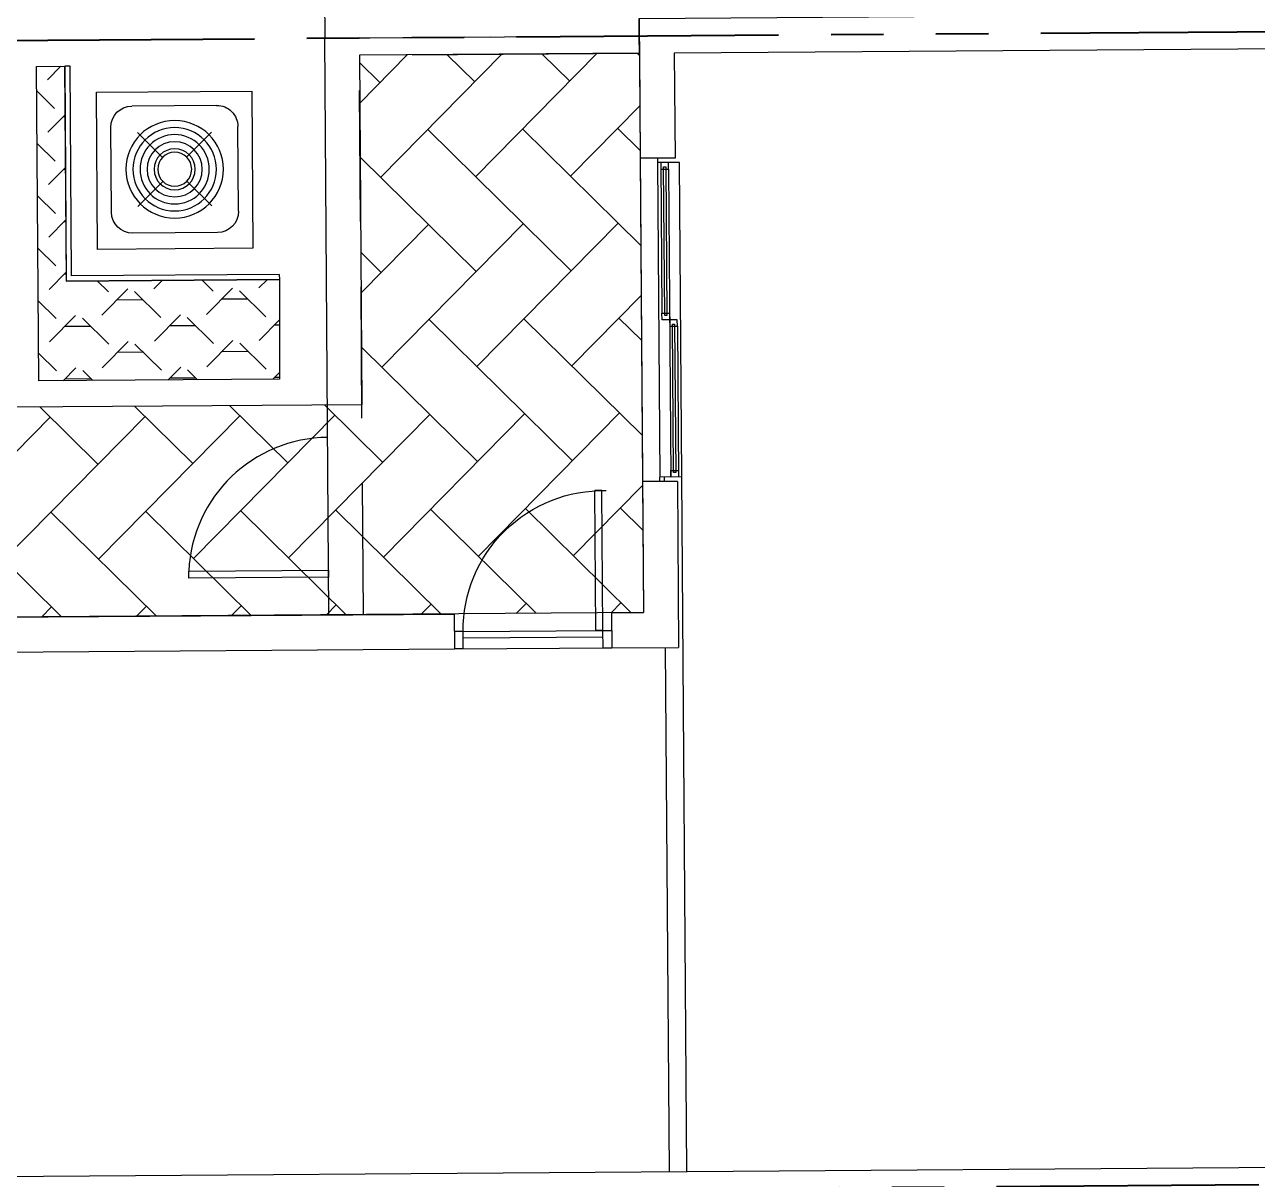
# Model space of a CAD drawing. Header units: feet. Extents: x 919634 to 928945, y 707022 to 708026.
# Drawn here: x 921009.84 to 921033.35, y 707382.21 to 707404.24 of the extents above; entities that cross this region are included whole.
import ezdxf

# ---------------------------------------------------------------- set-up
doc = ezdxf.new("R2010")
doc.units = ezdxf.units.FT
doc.header["$LTSCALE"] = 20
doc.header["$MEASUREMENT"] = 0
doc.linetypes.add('Site Plan$0$HIDDEN2', pattern=[0.1875, 0.125, -0.0625])
doc.linetypes.add('Site Plan$0$PHANTOM2', pattern=[1.25, 0.625, -0.125, 0.125, -0.125, 0.125, -0.125])
for name, color, linetype in [('-u-site-xref', 7, 'Continuous'), ('Site Plan$0$-u-site-bldg_interior', 252, 'Continuous'), ('Site Plan$0$-u-site-fence', 4, 'Site Plan$0$FENCELINE1'), ('Site Plan$0$A-DOOR-EXT_WINDOWS', 253, 'Continuous'), ('Site Plan$0$A-HVAC-EXT', 253, 'Continuous'), ('Site Plan$0$SP-BLDG-ROOF ABOVE', 4, 'Site Plan$0$HIDDEN2'), ('Site Plan$0$SP-LOT PAVERS', 254, 'Continuous'), ('x-RL TH8-LP Block$0$LP-PATT-SHAR', 253, 'Continuous'), ('x-RL TH8-LP Block$0$LP-SHAR-BRDR-CONT', 253, 'Continuous')]:
    doc.layers.add(name, color=color, linetype=linetype)
for name, color, linetype, lineweight in [('Site Plan$0$SP-LOT LINES', 252, 'Site Plan$0$PHANTOM2', 40), ('Site Plan$0$SP-SIDEWALK', 2, 'Continuous', 25), ('SP-BUILDING-FOOTPRINT', 1, 'Continuous', 25)]:
    doc.layers.add(name, color=color, linetype=linetype, lineweight=lineweight)
doc.layers.get('-u-site-xref').off()
doc.linetypes.add('Site Plan$0$FENCELINE1', pattern='A,0.25,-0.1,[133,ltypeshp.shx,S=0.1,R=0,X=-0.1,Y=0],-0.1,1', length=1.45)

# ---------------------------------------------------------------- blocks, each defined once
blk = doc.blocks.new('Site Plan$0$DR1H902')
for p, q in [((-0.5, 0), (-0.5, 1)), ((-0.5, 1.000000000000057), (-0.4500000000000455, 1.000000000000057)), ((-0.4500000000000455, 0), (-0.4500000000000455, 1)), ((-0.5, -5.684341886080801e-14), (-0.4500000000000455, -5.684341886080801e-14))]:
    blk.add_line(p, q)
blk.add_arc((-0.5, 0), 1, 0, 91.70698490235472)
blk = doc.blocks.new('Site Plan$0$A$C05C92244')
at = {"layer": 'Site Plan$0$A-DOOR-EXT_WINDOWS'}
blk.add_lwpolyline([(32.00389335552609, 32.04769828175449), (32.00389335552609, 0.04381521808500111), (30.40369920234298, 0.04381521808500111), (30.40369920234298, 32.04769828175449)], close=True, dxfattribs=at)
blk.add_arc((32.07979910527501, 32.07980389018303), 32.07980487913881, 180.0573418751565, 267.0050566959838, dxfattribs=at)
blk = doc.blocks.new('Site Plan$0$A$C11AE1C12')
at = {"layer": 'Site Plan$0$A-HVAC-EXT'}
for p, q in [((44.00000011394877, 44.54105635897122), (1.139487721957266e-07, 44.54105635897122)), ((1.139487721957266e-07, 44.54105635897122), (1.139487721957266e-07, 2.501133167243097e-06)), ((44.00000011394877, 2.501133167243097e-06), (44.00000011394877, 44.54105635897122)), ((34.00000011394877, 40.00000250113317), (10.00000011394877, 40.00000250113317)), ((4.000000113948772, 34.00000250113317), (4.000000113948772, 10.00000250113317)), ((18.5977306969362, 25.40227191814392), (11.52666288505861, 32.47333973002787)), ((25.40226953096135, 25.40227191814392), (32.47333734284621, 32.47333973002787)), ((40.00000011394877, 34.00000250113317), (40.00000011394877, 10.00000250113317)), ((11.52666288505861, 11.52666527223846), (18.5977306969362, 18.59773308412241)), ((32.47333734284621, 11.52666527223846), (25.40226953096135, 18.59773308412241)), ((34.00000011394877, 4.000002501133167), (10.00000011394877, 4.000002501133167)), ((1.139487721957266e-07, 2.501133167243097e-06), (44.00000011394877, 2.501133167243097e-06))]:
    blk.add_line(p, q, dxfattribs=at)
for radius in [13.81153555240985, 11.81153555240985, 9.81153555240985, 7.81153555240985, 5.81153555240985, 4.81153555240985]:
    blk.add_circle((22.00000011394877, 22.00000250113317), radius, dxfattribs=at)
for centre, start, end in [((10.00000011394877, 34.00000250113317), 90, 180), ((34.00000011394877, 34.00000250113317), 0, 90), ((10.00000011394877, 10.00000250113317), 180, 270), ((34.00000011394877, 10.00000250113317), 270, 0)]:
    blk.add_arc(centre, 6, start, end, dxfattribs=at)
blk = doc.blocks.new('Site Plan')
at = {"layer": 'Site Plan$0$SP-LOT PAVERS'}
h = blk.add_hatch(dxfattribs=at)
h.set_pattern_fill('AR-HBONE', color=256, scale=0.32, angle=-89.58178215075662)
h.set_pattern_definition([(315.4182178492434, (0, 0), (1.810145136983853, 0.01321298806884015), [3.84, -1.28]), (45.41821784924338, (0.9116790626081567, -0.8984660745381309), (1.810145136983853, 0.01321298806884), [3.84, -1.28])])
h.paths.add_polyline_path([(921021.6402560421, 707393.0221635549), (921001.3832197532, 707392.8751432579), (921001.4546806831, 707382.8753984284), (920989.3716093204, 707382.7890493724), (920989.2357229451, 707401.7909488077), (921009.5762010488, 707401.9361803056), (921009.611931517, 707396.9363074143), (921016.2709050366, 707396.9838948316), (921016.2232644178, 707403.650391274), (921021.5640310518, 707403.6885578628)])
at = {"layer": 'Site Plan$0$-u-site-bldg_interior'}
for p, q in [((921065.8886790483, 707404.0030560617, -4.494719122179157e-06), (921022.2306033145, 707403.691063433, -4.494931008428988e-06)), ((921021.5639536703, 707403.686299371, -4.494934243950176e-06), (921021.578245856, 707401.6863504382, -4.494934243950182e-06)), ((921022.2306033145, 707403.691063433, -4.494931008428988e-06), (921022.2448955001, 707401.6911145002, -4.494931008428995e-06)), ((921022.2448954729, 707401.6911145, -4.494931008429127e-06), (921021.5782458287, 707401.686350438, -4.494934243950314e-06)), ((921021.5782458287, 707401.686350438, -4.494934243950314e-06), (921021.6223134557, 707395.5198412293, -4.494934243950069e-06)), ((921021.9115707054, 707401.6887324695, -4.494932626189455e-06), (921021.9121662132, 707401.6054012638, -4.494932626189456e-06)), ((921022.3288221861, 707401.6083788021, -4.494930603988979e-06), (921021.9121662132, 707401.6054012638, -4.494932626189456e-06)), ((921021.9121662132, 707401.6054012638, -4.494932626189456e-06), (921021.9550427701, 707395.6055544657, -4.494932626189475e-06)), ((921021.9746470801, 707401.6082981128, -4.494932322859477e-06), (921021.9952096071, 707398.7309213036, -4.494932322859485e-06)), ((921022.3716987434, 707395.608532004, -4.494930603988996e-06), (921022.3288221863, 707401.6083788021, -4.494930603988978e-06)), ((921022.1213874613, 707401.4818932246, -4.494931615089217e-06), (921022.1633707568, 707395.607043235, -4.494931615089235e-06)), ((921022.2886553496, 707398.4830119641, -4.494930907318967e-06), (921022.3092003664, 707395.6080853733, -4.494930907318976e-06)), ((921021.6223134284, 707395.5198412291, -4.494934243950201e-06), (921021.6401786606, 707393.0199050632, -4.494934243950209e-06)), ((921022.2889630456, 707395.5246052907, -4.494931008429145e-06), (921021.6223134557, 707395.5198412293, -4.494934243950069e-06)), ((921022.3716987432, 707395.608532004, -4.494930603988997e-06), (921021.9550427701, 707395.6055544657, -4.494932626189475e-06)), ((921021.9556382778, 707395.5222232603, -4.494932626189476e-06), (921021.9550427701, 707395.6055544657, -4.494932626189475e-06)), ((921022.0423026773, 707395.5228425879, -4.494932205571984e-06), (921022.0417071697, 707395.6061737932, -4.494932205571983e-06)), ((921022.2889630727, 707395.524605291, -4.494931008429013e-06), (921022.3115923668, 707392.3580194808, -4.494931008429023e-06)), ((921022.4663844735, 707382.3588703247, -4.494930603989037e-06), (921022.3716987434, 707395.608532004, -4.494930603988996e-06)), ((921001.3832197533, 707392.8751432579, -4.49503256329426e-06), (921018.03351378, 707392.994130843, -4.494951748558123e-06)), ((921018.0335126265, 707392.9942922611, -4.494951748558123e-06), (921018.0382778418, 707392.3274811988, -4.494951748558125e-06)), ((921021.0337607594, 707393.0155714339, -4.494937187142311e-06), (921021.6401786606, 707393.0199050632, -4.494934243950209e-06)), ((921021.0337607594, 707393.0155714339, -4.494937187142311e-06), (921021.0385248213, 707392.3489217896, -4.494937187142313e-06)), ((921018.2025570686, 707392.6621584544, -4.494950939677826e-06), (921018.0358946575, 707392.660967439, -4.494951748558124e-06)), ((921018.2025570686, 707392.6621584544, -4.494950939677826e-06), (921020.8694803794, 707392.6810555963, -4.494937996022609e-06)), ((921018.2049402529, 707392.3286722143, -4.494950939677828e-06), (921018.2025570686, 707392.6621584544, -4.494950939677826e-06)), ((921020.8694803794, 707392.6810555963, -4.494937996022609e-06), (921021.0361427903, 707392.6822466118, -4.494937187142312e-06)), ((921020.8718624103, 707392.3477307741, -4.49493799602261e-06), (921020.8694803794, 707392.6810555963, -4.494937996022609e-06)), ((921018.2034503302, 707392.537161646, -4.494950939677827e-06), (921020.870373641, 707392.5560587881, -4.494937996022609e-06)), ((921002.0546334595, 707392.2132576755, -4.495029327773074e-06), (921018.0382778418, 707392.3274811988, -4.494951748558125e-06)), ((921018.0382766996, 707392.3276426168, -4.494951748558071e-06), (921021.0385248326, 707392.3489217897, -4.494937187142259e-06)), ((921018.2049414065, 707392.3285107962, -4.494950939677828e-06), (921018.0382789953, 707392.3273197807, -4.494951748558125e-06)), ((921020.8718624103, 707392.3477307741, -4.49493799602261e-06), (921021.0385248214, 707392.3489217896, -4.494937187142313e-06)), ((921021.0385248213, 707392.3489217896, -4.494937187142313e-06), (921022.3115923667, 707392.3580194808, -4.494931008429023e-06)), ((921022.1363928993, 707382.3565121142, -4.494932205572027e-06), (921022.0649319713, 707392.3562567778, -4.494932205571993e-06)), ((921002.1260943878, 707382.2135130119, -4.495029327773105e-06), (921061.0487326607, 707382.634590407, -4.49474334820016e-06))]:
    blk.add_line(p, q, dxfattribs=at)
at = {"layer": 'Site Plan$0$-u-site-bldg_interior', "elevation": -4.494896049000461e-06}
blk.add_lwpolyline([(921021.5640471883, 707403.6862998354), (921021.5616651573, 707404.0196246576), (921021.5592831264, 707404.3529494797), (921029.4289117325, 707404.4090568572)], dxfattribs=at)
at = {"layer": 'Site Plan$0$-u-site-bldg_interior'}
for points, elevation in [([(921022.1213874613, 707401.4818932246), (921022.1204941997, 707401.6068900329), (921021.9746645902, 707401.6058478944), (921021.9755578517, 707401.4808510862)], -4.494932322859477e-06), ([(921022.0475893643, 707398.6896278933), (921022.0273421013, 707401.5228888813), (921022.0690077042, 707401.5231866351), (921022.0892549672, 707398.6899256471)], -4.494931867864318e-06), ([(921022.1410392165, 707398.7319634422), (921022.1419324782, 707398.6069666339), (921021.9961028686, 707398.6059244954), (921021.9952096071, 707398.7309213036)], -4.494932322859485e-06), ([(921022.2886553496, 707398.4830119641), (921022.287762088, 707398.6080087724), (921022.1419324782, 707398.6069666339), (921022.1428257399, 707398.4819698257)], -4.494931615089226e-06), ([(921022.2148572525, 707395.6907466328), (921022.1946099894, 707398.5240076208), (921022.2362755921, 707398.5243053746), (921022.2565228551, 707395.6910443867)], -4.494931160094068e-06), ([(921022.3083071049, 707395.7330821817), (921022.3092003664, 707395.6080853733), (921022.1633707568, 707395.607043235), (921022.1624774951, 707395.7320400431)], -4.494931615089235e-06)]:
    blk.add_lwpolyline(points, close=True, dxfattribs=dict(at, elevation=elevation))
at = {"layer": 'Site Plan$0$-u-site-fence', "ltscale": 0.15}
blk.add_line((921015.4877585814, 707414.9788555509, -4.494963341035636e-06), (921015.5663650391, 707403.9792152824, -4.49496334103567e-06), dxfattribs=at)
at = {"layer": 'Site Plan$0$-u-site-fence', "ltscale": 0.15, "elevation": -4.494934243950175e-06}
blk.add_lwpolyline([(921015.6405104564, 707392.9792877214), (921015.5663663021, 707403.9790385403), (921021.5615555058, 707404.0218818128)], dxfattribs=at)
at = {"layer": 'Site Plan$0$SP-BLDG-ROOF ABOVE', "elevation": -4.494934243496302e-06}
blk.add_lwpolyline([(921016.2995055431, 707392.9817391428), (921016.2208823883, 707403.9837158924), (921021.5616490223, 707404.021882481)], dxfattribs=at)
at = {"layer": 'Site Plan$0$SP-LOT LINES', "ltscale": 0.4, "elevation": -4.495091203237649e-06}
blk.add_lwpolyline([(921083.2191412076, 707404.4602459562), (921083.3763552501, 707382.4608076965), (920989.378755413, 707381.7890749695), (920989.2215413705, 707403.7885132292)], close=True, dxfattribs=at)
at = {"layer": 'Site Plan$0$SP-SIDEWALK'}
for p, q in [((921021.5639375353, 707403.6885571945, -4.494934243950176e-06), (921016.2232644178, 707403.650391274, -4.494960166738435e-06)), ((921021.5639375353, 707403.6885571945, -4.494934248054262e-06), (921017.2307148477, 707403.6575907922, -4.494955278941984e-06)), ((921021.5639536703, 707403.686299371, -4.494934243950176e-06), (921017.2307309826, 707403.6553329687, -4.494955274837897e-06)), ((921010.7044912329, 707403.4444020643, -4.49498695502514e-06), (921010.6044937863, 707403.443687455, -4.494987440353318e-06)), ((921010.6337931742, 707399.3437351518, -4.494987440353331e-06), (921010.6044937863, 707403.443687455, -4.494987440353318e-06)), ((921010.7330760115, 707399.4444472077, -4.494986955025152e-06), (921010.7044912329, 707403.4444020643, -4.49498695502514e-06)), ((921016.2232644178, 707403.650391274, -4.494960166738435e-06), (921016.2709050407, 707396.9838942726, -4.494960166738456e-06)), ((921014.6963274073, 707399.4727696932, -4.494967719758211e-06), (921010.7330760115, 707399.4444472077, -4.494986955025152e-06)), ((921014.6963274073, 707399.4727696932, -4.494967719758211e-06), (921014.6970420165, 707399.3727722467, -4.494967719758211e-06)), ((921014.6970420165, 707399.3727722467, -4.494967719758211e-06), (921010.6337931742, 707399.3437351518, -4.494987440353331e-06)), ((921016.2709050407, 707396.9838942726, -4.494960166738456e-06), (921009.6119315171, 707396.9363074146, -4.494992483103685e-06)), ((921011.6479622647, 707392.9484979339, -4.494982740230289e-06), (921001.3832197533, 707392.8751432579, -4.49503256329426e-06))]:
    blk.add_line(p, q, dxfattribs=at)
at = {"layer": 'Site Plan$0$-u-site-bldg_interior', "extrusion": (4.853157859725802e-12, 3.468200526524245e-14, -1), "xscale": 2.666990255305794, "yscale": 2.666990255305794, "zscale": -7.111974014148773, "rotation": 359.5905555553778}
blk.add_blockref('Site Plan$0$DR1H902', (-921019.5360193007, 707392.6715263163, 8.989331464401768e-06), dxfattribs=at)
at = {"layer": 'Site Plan$0$-u-site-fence', "xscale": 0.08333333333333334, "yscale": 0.08333333333333334, "zscale": 0.08333333333333334, "rotation": 270.4094444446222}
blk.add_blockref('Site Plan$0$A$C05C92244', (921012.9471275466, 707396.3441470664, -4.494976317408168e-06), dxfattribs=at)
at = {"layer": 'Site Plan$0$A-HVAC-EXT', "extrusion": (4.8531578597258e-12, 3.468200526524245e-14, -1), "xscale": 0.06735359270068557, "yscale": 0.06735359270068557, "zscale": -0.06735359270068556, "rotation": 179.5905555553778}
blk.add_blockref('Site Plan$0$A$C11AE1C12', (-921011.2080519109, 707402.9479310547, 8.989331464401768e-06), dxfattribs=at)
blk = doc.blocks.new('x-RL TH8-LP Block', base_point=(1241.699483058532, 358.1706843557306))
at = {"layer": 'x-RL TH8-LP Block$0$LP-PATT-SHAR'}
h = blk.add_hatch(dxfattribs=at)
h.set_pattern_fill('LAFX-A435-CHAINLINK', color=256, scale=10, pattern_type=2)
h.set_pattern_definition([(45, (1288.278980900849, 430.7886097432519), (0, 10.0000000000064), [0.7071099999999999, -13.4350288425]), (45, (1286.278980900849, 430.7886097432519), (0, 10.0000000000064), [0.7071099999999999, -13.4350288425]), (45, (1288.278980900849, 432.7886097432519), (0, 10.0000000000064), [0.7071099999999999, -13.4350288425]), (45, (1287.778980900849, 433.7886097432519), (0, 10.0000000000064), [0.7071099999999999, -13.4350288425]), (45, (1284.278980900849, 430.7886097432519), (0, 10.0000000000064), [0.7071099999999999, -13.4350288425]), (45, (1286.278980900849, 432.7886097432519), (0, 10.0000000000064), [0.7071099999999999, -13.4350288425]), (45, (1288.278980900849, 434.7886097432519), (0, 10.0000000000064), [0.7071099999999999, -13.4350288425]), (45, (1286.778980900849, 433.7886097432519), (0, 10.0000000000064), [0.7071099999999999, -13.4350288425]), (45, (1287.778980900849, 435.7886097432519), (0, 10.0000000000064), [0.7071099999999999, -13.4350288425]), (45, (1285.778980900849, 433.7886097432519), (0, 10.0000000000064), [0.7071099999999999, -13.4350288425]), (45, (1284.278980900849, 432.7886097432519), (0, 10.0000000000064), [0.7071099999999999, -13.4350288425]), (45, (1286.278980900849, 434.7886097432519), (0, 10.0000000000064), [0.7071099999999999, -13.4350288425]), (45, (1288.278980900849, 436.7886097432519), (0, 10.0000000000064), [0.7071099999999999, -13.4350288425]), (45, (1284.778980900849, 433.7886097432519), (0, 10.0000000000064), [0.7071099999999999, -13.4350288425]), (45, (1286.778980900849, 435.7886097432519), (0, 10.0000000000064), [0.7071099999999999, -13.4350288425]), (45, (1285.778980900849, 435.7886097432519), (0, 10.0000000000064), [0.7071099999999999, -13.4350288425]), (45, (1287.778980900849, 437.7886097432519), (0, 10.0000000000064), [0.7071099999999999, -13.4350288425]), (45, (1284.278980900849, 434.7886097432519), (0, 10.0000000000064), [0.7071099999999999, -13.4350288425]), (45, (1286.278980900849, 436.7886097432519), (0, 10.0000000000064), [0.7071099999999999, -13.4350288425]), (45, (1284.778980900849, 435.7886097432519), (0, 10.0000000000064), [0.7071099999999999, -13.4350288425]), (45, (1286.778980900849, 437.7886097432519), (0, 10.0000000000064), [0.7071099999999999, -13.4350288425]), (45, (1287.778980900849, 439.7886097432519), (0, 10.0000000000064), [0.7071099999999999, -13.4350288425]), (45, (1285.778980900849, 437.7886097432519), (0, 10.0000000000064), [0.7071099999999999, -13.4350288425]), (45, (1284.278980900849, 436.7886097432519), (0, 10.0000000000064), [0.7071099999999999, -13.4350288425]), (45, (1284.778980900849, 437.7886097432519), (0, 10.0000000000064), [0.7071099999999999, -13.4350288425]), (45, (1286.778980900849, 439.7886097432519), (0, 10.0000000000064), [0.7071099999999999, -13.4350288425]), (45, (1285.778980900849, 439.7886097432519), (0, 10.0000000000064), [0.7071099999999999, -13.4350288425]), (45, (1284.278980900849, 438.7886097432519), (0, 10.0000000000064), [0.7071099999999999, -13.4350288425]), (45, (1284.778980900849, 439.7886097432519), (0, 10.0000000000064), [0.7071099999999999, -13.4350288425]), (45, (1283.278980900849, 438.7886097432519), (0, 10.0000000000064), [0.7071099999999999, -13.4350288425]), (45, (1287.778980900849, 431.7886097432519), (0, 10.0000000000064), [0.7071099999999999, -13.4350288425]), (45, (1286.778980900849, 431.7886097432519), (0, 10.0000000000064), [0.7071099999999999, -13.4350288425]), (45, (1285.778980900849, 431.7886097432519), (0, 10.0000000000064), [0.7071099999999999, -13.4350288425]), (45, (1284.778980900849, 431.7886097432519), (0, 10.0000000000064), [0.7071099999999999, -13.4350288425]), (45, (1283.278980900849, 430.7886097432519), (0, 10.0000000000064), [0.7071099999999999, -13.4350288425]), (45, (1282.278980900849, 430.7886097432519), (0, 10.0000000000064), [0.7071099999999999, -13.4350288425]), (45, (1283.278980900849, 432.7886097432519), (0, 10.0000000000064), [0.7071099999999999, -13.4350288425]), (45, (1281.278980900849, 430.7886097432519), (0, 10.0000000000064), [0.7071099999999999, -13.4350288425]), (45, (1283.778980900849, 433.7886097432519), (0, 10.0000000000064), [0.7071099999999999, -13.4350288425]), (45, (1282.278980900849, 432.7886097432519), (0, 10.0000000000064), [0.7071099999999999, -13.4350288425]), (45, (1280.278980900849, 430.7886097432519), (0, 10.0000000000064), [0.7071099999999999, -13.4350288425]), (45, (1282.778980900849, 433.7886097432519), (0, 10.0000000000064), [0.7071099999999999, -13.4350288425]), (45, (1283.278980900849, 434.7886097432519), (0, 10.0000000000064), [0.7071099999999999, -13.4350288425]), (45, (1281.278980900849, 432.7886097432519), (0, 10.0000000000064), [0.7071099999999999, -13.4350288425]), (45, (1279.278980900849, 430.7886097432519), (0, 10.0000000000064), [0.7071099999999999, -13.4350288425]), (45, (1283.778980900849, 435.7886097432519), (0, 10.0000000000064), [0.7071099999999999, -13.4350288425]), (45, (1281.778980900849, 433.7886097432519), (0, 10.0000000000064), [0.7071099999999999, -13.4350288425]), (45, (1282.278980900849, 434.7886097432519), (0, 10.0000000000064), [0.7071099999999999, -13.4350288425]), (45, (1280.278980900849, 432.7886097432519), (0, 10.0000000000064), [0.7071099999999999, -13.4350288425]), (45, (1282.778980900849, 435.7886097432519), (0, 10.0000000000064), [0.7071099999999999, -13.4350288425]), (45, (1280.778980900849, 433.7886097432519), (0, 10.0000000000064), [0.7071099999999999, -13.4350288425]), (45, (1283.278980900849, 436.7886097432519), (0, 10.0000000000064), [0.7071099999999999, -13.4350288425]), (45, (1281.278980900849, 434.7886097432519), (0, 10.0000000000064), [0.7071099999999999, -13.4350288425]), (45, (1279.278980900849, 432.7886097432519), (0, 10.0000000000064), [0.7071099999999999, -13.4350288425]), (45, (1283.778980900849, 437.7886097432519), (0, 10.0000000000064), [0.7071099999999999, -13.4350288425]), (45, (1281.778980900849, 435.7886097432519), (0, 10.0000000000064), [0.7071099999999999, -13.4350288425]), (45, (1279.778980900849, 433.7886097432519), (0, 10.0000000000064), [0.7071099999999999, -13.4350288425]), (45, (1282.278980900849, 436.7886097432519), (0, 10.0000000000064), [0.7071099999999999, -13.4350288425]), (45, (1280.278980900849, 434.7886097432519), (0, 10.0000000000064), [0.7071099999999999, -13.4350288425]), (45, (1282.778980900849, 437.7886097432519), (0, 10.0000000000064), [0.7071099999999999, -13.4350288425]), (45, (1280.778980900849, 435.7886097432519), (0, 10.0000000000064), [0.7071099999999999, -13.4350288425]), (45, (1278.778980900849, 433.7886097432519), (0, 10.0000000000064), [0.7071099999999999, -13.4350288425]), (45, (1281.278980900849, 436.7886097432519), (0, 10.0000000000064), [0.7071099999999999, -13.4350288425]), (45, (1279.278980900849, 434.7886097432519), (0, 10.0000000000064), [0.7071099999999999, -13.4350288425]), (45, (1283.778980900849, 439.7886097432519), (0, 10.0000000000064), [0.7071099999999999, -13.4350288425]), (45, (1281.778980900849, 437.7886097432519), (0, 10.0000000000064), [0.7071099999999999, -13.4350288425]), (45, (1279.778980900849, 435.7886097432519), (0, 10.0000000000064), [0.7071099999999999, -13.4350288425]), (45, (1280.278980900849, 436.7886097432519), (0, 10.0000000000064), [0.7071099999999999, -13.4350288425]), (45, (1282.778980900849, 439.7886097432519), (0, 10.0000000000064), [0.7071099999999999, -13.4350288425]), (45, (1280.778980900849, 437.7886097432519), (0, 10.0000000000064), [0.7071099999999999, -13.4350288425]), (45, (1278.778980900849, 435.7886097432519), (0, 10.0000000000064), [0.7071099999999999, -13.4350288425]), (45, (1279.278980900849, 436.7886097432519), (0, 10.0000000000064), [0.7071099999999999, -13.4350288425]), (45, (1281.778980900849, 439.7886097432519), (0, 10.0000000000064), [0.7071099999999999, -13.4350288425]), (45, (1279.778980900849, 437.7886097432519), (0, 10.0000000000064), [0.7071099999999999, -13.4350288425]), (45, (1280.278980900849, 438.7886097432519), (0, 10.0000000000064), [0.7071099999999999, -13.4350288425]), (45, (1280.778980900849, 439.7886097432519), (0, 10.0000000000064), [0.7071099999999999, -13.4350288425]), (45, (1278.778980900849, 437.7886097432519), (0, 10.0000000000064), [0.7071099999999999, -13.4350288425]), (45, (1279.278980900849, 438.7886097432519), (0, 10.0000000000064), [0.7071099999999999, -13.4350288425]), (45, (1279.778980900849, 439.7886097432519), (0, 10.0000000000064), [0.7071099999999999, -13.4350288425]), (45, (1278.778980900849, 439.7886097432519), (0, 10.0000000000064), [0.7071099999999999, -13.4350288425]), (45, (1283.778980900849, 431.7886097432519), (0, 10.0000000000064), [0.7071099999999999, -13.4350288425]), (45, (1282.778980900849, 431.7886097432519), (0, 10.0000000000064), [0.7071099999999999, -13.4350288425]), (45, (1281.778980900849, 431.7886097432519), (0, 10.0000000000064), [0.7071099999999999, -13.4350288425]), (45, (1280.778980900849, 431.7886097432519), (0, 10.0000000000064), [0.7071099999999999, -13.4350288425]), (45, (1279.778980900849, 431.7886097432519), (0, 10.0000000000064), [0.7071099999999999, -13.4350288425]), (45, (1278.778980900849, 431.7886097432519), (0, 10.0000000000064), [0.7071099999999999, -13.4350288425]), (45, (1287.278980900849, 430.7886097432519), (0, 10.0000000000064), [0.7071099999999999, -13.4350288425]), (45, (1287.278980900849, 432.7886097432519), (0, 10.0000000000064), [0.7071099999999999, -13.4350288425]), (45, (1285.278980900849, 430.7886097432519), (0, 10.0000000000064), [0.7071099999999999, -13.4350288425]), (45, (1287.278980900849, 434.7886097432519), (0, 10.0000000000064), [0.7071099999999999, -13.4350288425]), (45, (1285.278980900849, 432.7886097432519), (0, 10.0000000000064), [0.7071099999999999, -13.4350288425]), (45, (1287.278980900849, 436.7886097432519), (0, 10.0000000000064), [0.7071099999999999, -13.4350288425]), (45, (1285.278980900849, 434.7886097432519), (0, 10.0000000000064), [0.7071099999999999, -13.4350288425]), (45, (1288.278980900849, 438.7886097432519), (0, 10.0000000000064), [0.7071099999999999, -13.4350288425]), (45, (1287.278980900849, 438.7886097432519), (0, 10.0000000000064), [0.7071099999999999, -13.4350288425]), (45, (1285.278980900849, 436.7886097432519), (0, 10.0000000000064), [0.7071099999999999, -13.4350288425]), (45, (1286.278980900849, 438.7886097432519), (0, 10.0000000000064), [0.7071099999999999, -13.4350288425]), (45, (1285.278980900849, 438.7886097432519), (0, 10.0000000000064), [0.7071099999999999, -13.4350288425]), (45, (1282.278980900849, 438.7886097432519), (0, 10.0000000000064), [0.7071099999999999, -13.4350288425]), (45, (1281.278980900849, 438.7886097432519), (0, 10.0000000000064), [0.7071099999999999, -13.4350288425]), (90, (1288.778980900849, 439.2886097432519), (-10, 6.123233995736766e-16), [0.5, -9.5]), (90, (1288.778980900849, 431.2886097432519), (-10, 6.123233995736766e-16), [0.5, -9.5]), (90, (1288.778980900849, 433.2886097432519), (-10, 6.123233995736766e-16), [0.5, -9.5]), (90, (1288.778980900849, 435.2886097432519), (-10, 6.123233995736766e-16), [0.5, -9.5]), (90, (1288.778980900849, 437.2886097432519), (-10, 6.123233995736766e-16), [0.5, -9.5]), (90, (1288.278980900849, 432.2886097432519), (-10, 6.123233995736766e-16), [0.5, -9.5]), (90, (1288.278980900849, 434.2886097432519), (-10, 6.123233995736766e-16), [0.5, -9.5]), (90, (1288.278980900849, 436.2886097432519), (-10, 6.123233995736766e-16), [0.5, -9.5]), (90, (1288.278980900849, 438.2886097432519), (-10, 6.123233995736766e-16), [0.5, -9.5]), (90, (1288.278980900849, 440.2886097432519), (-10, 6.123233995736766e-16), [0.5, -9.5]), (90, (1287.778980900849, 431.2886097432519), (-10, 6.123233995736766e-16), [0.5, -9.5]), (90, (1287.778980900849, 433.2886097432519), (-10, 6.123233995736766e-16), [0.5, -9.5]), (90, (1287.778980900849, 435.2886097432519), (-10, 6.123233995736766e-16), [0.5, -9.5]), (90, (1287.778980900849, 437.2886097432519), (-10, 6.123233995736766e-16), [0.5, -9.5]), (90, (1287.778980900849, 439.2886097432519), (-10, 6.123233995736766e-16), [0.5, -9.5]), (90, (1287.778980900849, 431.2886097432519), (-10, 6.123233995736766e-16), [0.5, -9.5]), (90, (1287.778980900849, 433.2886097432519), (-10, 6.123233995736766e-16), [0.5, -9.5]), (90, (1287.778980900849, 435.2886097432519), (-10, 6.123233995736766e-16), [0.5, -9.5]), (90, (1287.778980900849, 437.2886097432519), (-10, 6.123233995736766e-16), [0.5, -9.5]), (90, (1287.778980900849, 439.2886097432519), (-10, 6.123233995736766e-16), [0.5, -9.5]), (90, (1287.278980900849, 432.2886097432519), (-10, 6.123233995736766e-16), [0.5, -9.5]), (90, (1287.278980900849, 434.2886097432519), (-10, 6.123233995736766e-16), [0.5, -9.5]), (90, (1287.278980900849, 436.2886097432519), (-10, 6.123233995736766e-16), [0.5, -9.5]), (90, (1287.278980900849, 438.2886097432519), (-10, 6.123233995736766e-16), [0.5, -9.5]), (90, (1287.278980900849, 440.2886097432519), (-10, 6.123233995736766e-16), [0.5, -9.5]), (90, (1286.778980900849, 431.2886097432519), (-10, 6.123233995736766e-16), [0.5, -9.5]), (90, (1286.778980900849, 431.2886097432519), (-10, 6.123233995736766e-16), [0.5, -9.5]), (90, (1286.778980900849, 433.2886097432519), (-10, 6.123233995736766e-16), [0.5, -9.5]), (90, (1286.778980900849, 433.2886097432519), (-10, 6.123233995736766e-16), [0.5, -9.5]), (90, (1286.778980900849, 435.2886097432519), (-10, 6.123233995736766e-16), [0.5, -9.5]), (90, (1286.778980900849, 435.2886097432519), (-10, 6.123233995736766e-16), [0.5, -9.5]), (90, (1286.778980900849, 437.2886097432519), (-10, 6.123233995736766e-16), [0.5, -9.5]), (90, (1286.778980900849, 437.2886097432519), (-10, 6.123233995736766e-16), [0.5, -9.5]), (90, (1286.778980900849, 439.2886097432519), (-10, 6.123233995736766e-16), [0.5, -9.5]), (90, (1286.778980900849, 439.2886097432519), (-10, 6.123233995736766e-16), [0.5, -9.5]), (90, (1286.278980900849, 432.2886097432519), (-10, 6.123233995736766e-16), [0.5, -9.5]), (90, (1286.278980900849, 434.2886097432519), (-10, 6.123233995736766e-16), [0.5, -9.5]), (90, (1286.278980900849, 436.2886097432519), (-10, 6.123233995736766e-16), [0.5, -9.5]), (90, (1286.278980900849, 438.2886097432519), (-10, 6.123233995736766e-16), [0.5, -9.5]), (90, (1286.278980900849, 440.2886097432519), (-10, 6.123233995736766e-16), [0.5, -9.5]), (90, (1285.778980900849, 431.2886097432519), (-10, 6.123233995736766e-16), [0.5, -9.5]), (90, (1285.778980900849, 431.2886097432519), (-10, 6.123233995736766e-16), [0.5, -9.5]), (90, (1285.778980900849, 433.2886097432519), (-10, 6.123233995736766e-16), [0.5, -9.5]), (90, (1285.778980900849, 433.2886097432519), (-10, 6.123233995736766e-16), [0.5, -9.5]), (90, (1285.778980900849, 435.2886097432519), (-10, 6.123233995736766e-16), [0.5, -9.5]), (90, (1285.778980900849, 435.2886097432519), (-10, 6.123233995736766e-16), [0.5, -9.5]), (90, (1285.778980900849, 437.2886097432519), (-10, 6.123233995736766e-16), [0.5, -9.5]), (90, (1285.778980900849, 437.2886097432519), (-10, 6.123233995736766e-16), [0.5, -9.5]), (90, (1285.778980900849, 439.2886097432519), (-10, 6.123233995736766e-16), [0.5, -9.5]), (90, (1285.778980900849, 439.2886097432519), (-10, 6.123233995736766e-16), [0.5, -9.5]), (90, (1285.278980900849, 432.2886097432519), (-10, 6.123233995736766e-16), [0.5, -9.5]), (90, (1285.278980900849, 434.2886097432519), (-10, 6.123233995736766e-16), [0.5, -9.5]), (90, (1285.278980900849, 436.2886097432519), (-10, 6.123233995736766e-16), [0.5, -9.5]), (90, (1285.278980900849, 438.2886097432519), (-10, 6.123233995736766e-16), [0.5, -9.5]), (90, (1285.278980900849, 440.2886097432519), (-10, 6.123233995736766e-16), [0.5, -9.5]), (90, (1284.778980900849, 431.2886097432519), (-10, 6.123233995736766e-16), [0.5, -9.5]), (90, (1284.778980900849, 431.2886097432519), (-10, 6.123233995736766e-16), [0.5, -9.5]), (90, (1284.778980900849, 433.2886097432519), (-10, 6.123233995736766e-16), [0.5, -9.5]), (90, (1284.778980900849, 433.2886097432519), (-10, 6.123233995736766e-16), [0.5, -9.5]), (90, (1284.778980900849, 435.2886097432519), (-10, 6.123233995736766e-16), [0.5, -9.5]), (90, (1284.778980900849, 435.2886097432519), (-10, 6.123233995736766e-16), [0.5, -9.5]), (90, (1284.778980900849, 437.2886097432519), (-10, 6.123233995736766e-16), [0.5, -9.5]), (90, (1284.778980900849, 437.2886097432519), (-10, 6.123233995736766e-16), [0.5, -9.5]), (90, (1284.778980900849, 439.2886097432519), (-10, 6.123233995736766e-16), [0.5, -9.5]), (90, (1284.778980900849, 439.2886097432519), (-10, 6.123233995736766e-16), [0.5, -9.5]), (90, (1284.278980900849, 432.2886097432519), (-10, 6.123233995736766e-16), [0.5, -9.5]), (90, (1284.278980900849, 434.2886097432519), (-10, 6.123233995736766e-16), [0.5, -9.5]), (90, (1284.278980900849, 436.2886097432519), (-10, 6.123233995736766e-16), [0.5, -9.5]), (90, (1284.278980900849, 438.2886097432519), (-10, 6.123233995736766e-16), [0.5, -9.5]), (90, (1284.278980900849, 440.2886097432519), (-10, 6.123233995736766e-16), [0.5, -9.5]), (90, (1283.778980900849, 431.2886097432519), (-10, 6.123233995736766e-16), [0.5, -9.5]), (90, (1283.778980900849, 433.2886097432519), (-10, 6.123233995736766e-16), [0.5, -9.5]), (90, (1283.778980900849, 435.2886097432519), (-10, 6.123233995736766e-16), [0.5, -9.5]), (90, (1283.778980900849, 437.2886097432519), (-10, 6.123233995736766e-16), [0.5, -9.5]), (90, (1283.778980900849, 439.2886097432519), (-10, 6.123233995736766e-16), [0.5, -9.5]), (90, (1283.778980900849, 431.2886097432519), (-10, 6.123233995736766e-16), [0.5, -9.5]), (90, (1283.778980900849, 433.2886097432519), (-10, 6.123233995736766e-16), [0.5, -9.5]), (90, (1283.778980900849, 435.2886097432519), (-10, 6.123233995736766e-16), [0.5, -9.5]), (90, (1283.778980900849, 437.2886097432519), (-10, 6.123233995736766e-16), [0.5, -9.5]), (90, (1283.778980900849, 439.2886097432519), (-10, 6.123233995736766e-16), [0.5, -9.5]), (90, (1283.278980900849, 432.2886097432519), (-10, 6.123233995736766e-16), [0.5, -9.5]), (90, (1283.278980900849, 434.2886097432519), (-10, 6.123233995736766e-16), [0.5, -9.5]), (90, (1283.278980900849, 436.2886097432519), (-10, 6.123233995736766e-16), [0.5, -9.5]), (90, (1283.278980900849, 438.2886097432519), (-10, 6.123233995736766e-16), [0.5, -9.5]), (90, (1283.278980900849, 440.2886097432519), (-10, 6.123233995736766e-16), [0.5, -9.5]), (90, (1282.778980900849, 431.2886097432519), (-10, 6.123233995736766e-16), [0.5, -9.5]), (90, (1282.778980900849, 433.2886097432519), (-10, 6.123233995736766e-16), [0.5, -9.5]), (90, (1282.778980900849, 435.2886097432519), (-10, 6.123233995736766e-16), [0.5, -9.5]), (90, (1282.778980900849, 437.2886097432519), (-10, 6.123233995736766e-16), [0.5, -9.5]), (90, (1282.778980900849, 439.2886097432519), (-10, 6.123233995736766e-16), [0.5, -9.5]), (90, (1282.778980900849, 431.2886097432519), (-10, 6.123233995736766e-16), [0.5, -9.5]), (90, (1282.778980900849, 433.2886097432519), (-10, 6.123233995736766e-16), [0.5, -9.5]), (90, (1282.778980900849, 435.2886097432519), (-10, 6.123233995736766e-16), [0.5, -9.5]), (90, (1282.778980900849, 437.2886097432519), (-10, 6.123233995736766e-16), [0.5, -9.5]), (90, (1282.778980900849, 439.2886097432519), (-10, 6.123233995736766e-16), [0.5, -9.5]), (90, (1282.278980900849, 432.2886097432519), (-10, 6.123233995736766e-16), [0.5, -9.5]), (90, (1282.278980900849, 434.2886097432519), (-10, 6.123233995736766e-16), [0.5, -9.5]), (90, (1282.278980900849, 436.2886097432519), (-10, 6.123233995736766e-16), [0.5, -9.5]), (90, (1282.278980900849, 438.2886097432519), (-10, 6.123233995736766e-16), [0.5, -9.5]), (90, (1282.278980900849, 440.2886097432519), (-10, 6.123233995736766e-16), [0.5, -9.5]), (90, (1281.778980900849, 431.2886097432519), (-10, 6.123233995736766e-16), [0.5, -9.5]), (90, (1281.778980900849, 431.2886097432519), (-10, 6.123233995736766e-16), [0.5, -9.5]), (90, (1281.778980900849, 433.2886097432519), (-10, 6.123233995736766e-16), [0.5, -9.5]), (90, (1281.778980900849, 433.2886097432519), (-10, 6.123233995736766e-16), [0.5, -9.5]), (90, (1281.778980900849, 435.2886097432519), (-10, 6.123233995736766e-16), [0.5, -9.5]), (90, (1281.778980900849, 435.2886097432519), (-10, 6.123233995736766e-16), [0.5, -9.5]), (90, (1281.778980900849, 437.2886097432519), (-10, 6.123233995736766e-16), [0.5, -9.5]), (90, (1281.778980900849, 437.2886097432519), (-10, 6.123233995736766e-16), [0.5, -9.5]), (90, (1281.778980900849, 439.2886097432519), (-10, 6.123233995736766e-16), [0.5, -9.5]), (90, (1281.778980900849, 439.2886097432519), (-10, 6.123233995736766e-16), [0.5, -9.5]), (90, (1281.278980900849, 432.2886097432519), (-10, 6.123233995736766e-16), [0.5, -9.5]), (90, (1281.278980900849, 434.2886097432519), (-10, 6.123233995736766e-16), [0.5, -9.5]), (90, (1281.278980900849, 436.2886097432519), (-10, 6.123233995736766e-16), [0.5, -9.5]), (90, (1281.278980900849, 438.2886097432519), (-10, 6.123233995736766e-16), [0.5, -9.5]), (90, (1281.278980900849, 440.2886097432519), (-10, 6.123233995736766e-16), [0.5, -9.5]), (90, (1280.778980900849, 431.2886097432519), (-10, 6.123233995736766e-16), [0.5, -9.5]), (90, (1280.778980900849, 431.2886097432519), (-10, 6.123233995736766e-16), [0.5, -9.5]), (90, (1280.778980900849, 433.2886097432519), (-10, 6.123233995736766e-16), [0.5, -9.5]), (90, (1280.778980900849, 433.2886097432519), (-10, 6.123233995736766e-16), [0.5, -9.5]), (90, (1280.778980900849, 435.2886097432519), (-10, 6.123233995736766e-16), [0.5, -9.5]), (90, (1280.778980900849, 435.2886097432519), (-10, 6.123233995736766e-16), [0.5, -9.5]), (90, (1280.778980900849, 437.2886097432519), (-10, 6.123233995736766e-16), [0.5, -9.5]), (90, (1280.778980900849, 437.2886097432519), (-10, 6.123233995736766e-16), [0.5, -9.5]), (90, (1280.778980900849, 439.2886097432519), (-10, 6.123233995736766e-16), [0.5, -9.5]), (90, (1280.778980900849, 439.2886097432519), (-10, 6.123233995736766e-16), [0.5, -9.5]), (90, (1280.278980900849, 432.2886097432519), (-10, 6.123233995736766e-16), [0.5, -9.5]), (90, (1280.278980900849, 434.2886097432519), (-10, 6.123233995736766e-16), [0.5, -9.5]), (90, (1280.278980900849, 436.2886097432519), (-10, 6.123233995736766e-16), [0.5, -9.5]), (90, (1280.278980900849, 438.2886097432519), (-10, 6.123233995736766e-16), [0.5, -9.5]), (90, (1280.278980900849, 440.2886097432519), (-10, 6.123233995736766e-16), [0.5, -9.5]), (90, (1279.778980900849, 431.2886097432519), (-10, 6.123233995736766e-16), [0.5, -9.5]), (90, (1279.778980900849, 431.2886097432519), (-10, 6.123233995736766e-16), [0.5, -9.5]), (90, (1279.778980900849, 433.2886097432519), (-10, 6.123233995736766e-16), [0.5, -9.5]), (90, (1279.778980900849, 433.2886097432519), (-10, 6.123233995736766e-16), [0.5, -9.5]), (90, (1279.778980900849, 435.2886097432519), (-10, 6.123233995736766e-16), [0.5, -9.5]), (90, (1279.778980900849, 435.2886097432519), (-10, 6.123233995736766e-16), [0.5, -9.5]), (90, (1279.778980900849, 437.2886097432519), (-10, 6.123233995736766e-16), [0.5, -9.5]), (90, (1279.778980900849, 437.2886097432519), (-10, 6.123233995736766e-16), [0.5, -9.5]), (90, (1279.778980900849, 439.2886097432519), (-10, 6.123233995736766e-16), [0.5, -9.5]), (90, (1279.778980900849, 439.2886097432519), (-10, 6.123233995736766e-16), [0.5, -9.5]), (90, (1279.278980900849, 432.2886097432519), (-10, 6.123233995736766e-16), [0.5, -9.5]), (90, (1279.278980900849, 434.2886097432519), (-10, 6.123233995736766e-16), [0.5, -9.5]), (90, (1279.278980900849, 436.2886097432519), (-10, 6.123233995736766e-16), [0.5, -9.5]), (90, (1279.278980900849, 438.2886097432519), (-10, 6.123233995736766e-16), [0.5, -9.5]), (90, (1279.278980900849, 440.2886097432519), (-10, 6.123233995736766e-16), [0.5, -9.5]), (90, (1278.778980900849, 431.2886097432519), (-10, 6.123233995736766e-16), [0.5, -9.5]), (90, (1278.778980900849, 433.2886097432519), (-10, 6.123233995736766e-16), [0.5, -9.5]), (90, (1278.778980900849, 435.2886097432519), (-10, 6.123233995736766e-16), [0.5, -9.5]), (90, (1278.778980900849, 437.2886097432519), (-10, 6.123233995736766e-16), [0.5, -9.5]), (90, (1278.778980900849, 439.2886097432519), (-10, 6.123233995736766e-16), [0.5, -9.5]), (135, (1288.778980900849, 439.7886097432519), (-10.0000000000064, 1.110223024625157e-15), [0.7071099999999999, -13.4350288425]), (135, (1287.778980900849, 439.7886097432519), (-10.0000000000064, 1.110223024625157e-15), [0.7071099999999999, -13.4350288425]), (135, (1286.778980900849, 439.7886097432519), (-10.0000000000064, 1.110223024625157e-15), [0.7071099999999999, -13.4350288425]), (135, (1285.778980900849, 439.7886097432519), (-10.0000000000064, 1.110223024625157e-15), [0.7071099999999999, -13.4350288425]), (135, (1286.278980900849, 436.7886097432519), (-10.0000000000064, 1.110223024625157e-15), [0.7071099999999999, -13.4350288425]), (135, (1286.278980900849, 434.7886097432519), (-10.0000000000064, 1.110223024625157e-15), [0.7071099999999999, -13.4350288425]), (135, (1286.278980900849, 432.7886097432519), (-10.0000000000064, 1.110223024625157e-15), [0.7071099999999999, -13.4350288425]), (135, (1286.278980900849, 430.7886097432519), (-10.0000000000064, 1.110223024625157e-15), [0.7071099999999999, -13.4350288425]), (135, (1283.778980900849, 431.7886097432519), (-10.0000000000064, 1.110223024625157e-15), [0.7071099999999999, -13.4350288425]), (135, (1282.778980900849, 431.7886097432519), (-10.0000000000064, 1.110223024625157e-15), [0.7071099999999999, -13.4350288425]), (135, (1281.778980900849, 431.7886097432519), (-10.0000000000064, 1.110223024625157e-15), [0.7071099999999999, -13.4350288425]), (135, (1284.278980900849, 438.7886097432519), (-10.0000000000064, 1.110223024625157e-15), [0.7071099999999999, -13.4350288425]), (135, (1283.278980900849, 438.7886097432519), (-10.0000000000064, 1.110223024625157e-15), [0.7071099999999999, -13.4350288425]), (135, (1284.278980900849, 436.7886097432519), (-10.0000000000064, 1.110223024625157e-15), [0.7071099999999999, -13.4350288425]), (135, (1282.278980900849, 438.7886097432519), (-10.0000000000064, 1.110223024625157e-15), [0.7071099999999999, -13.4350288425]), (135, (1283.278980900849, 436.7886097432519), (-10.0000000000064, 1.110223024625157e-15), [0.7071099999999999, -13.4350288425]), (135, (1281.278980900849, 438.7886097432519), (-10.0000000000064, 1.110223024625157e-15), [0.7071099999999999, -13.4350288425]), (135, (1284.278980900849, 434.7886097432519), (-10.0000000000064, 1.110223024625157e-15), [0.7071099999999999, -13.4350288425]), (135, (1282.278980900849, 436.7886097432519), (-10.0000000000064, 1.110223024625157e-15), [0.7071099999999999, -13.4350288425]), (135, (1280.278980900849, 438.7886097432519), (-10.0000000000064, 1.110223024625157e-15), [0.7071099999999999, -13.4350288425]), (135, (1283.278980900849, 434.7886097432519), (-10.0000000000064, 1.110223024625157e-15), [0.7071099999999999, -13.4350288425]), (135, (1281.278980900849, 436.7886097432519), (-10.0000000000064, 1.110223024625157e-15), [0.7071099999999999, -13.4350288425]), (135, (1279.278980900849, 438.7886097432519), (-10.0000000000064, 1.110223024625157e-15), [0.7071099999999999, -13.4350288425]), (135, (1284.278980900849, 432.7886097432519), (-10.0000000000064, 1.110223024625157e-15), [0.7071099999999999, -13.4350288425]), (135, (1282.278980900849, 434.7886097432519), (-10.0000000000064, 1.110223024625157e-15), [0.7071099999999999, -13.4350288425]), (135, (1280.278980900849, 436.7886097432519), (-10.0000000000064, 1.110223024625157e-15), [0.7071099999999999, -13.4350288425]), (135, (1283.278980900849, 432.7886097432519), (-10.0000000000064, 1.110223024625157e-15), [0.7071099999999999, -13.4350288425]), (135, (1281.278980900849, 434.7886097432519), (-10.0000000000064, 1.110223024625157e-15), [0.7071099999999999, -13.4350288425]), (135, (1279.278980900849, 436.7886097432519), (-10.0000000000064, 1.110223024625157e-15), [0.7071099999999999, -13.4350288425]), (135, (1284.278980900849, 430.7886097432519), (-10.0000000000064, 1.110223024625157e-15), [0.7071099999999999, -13.4350288425]), (135, (1282.278980900849, 432.7886097432519), (-10.0000000000064, 1.110223024625157e-15), [0.7071099999999999, -13.4350288425]), (135, (1280.278980900849, 434.7886097432519), (-10.0000000000064, 1.110223024625157e-15), [0.7071099999999999, -13.4350288425]), (135, (1283.278980900849, 430.7886097432519), (-10.0000000000064, 1.110223024625157e-15), [0.7071099999999999, -13.4350288425]), (135, (1281.278980900849, 432.7886097432519), (-10.0000000000064, 1.110223024625157e-15), [0.7071099999999999, -13.4350288425]), (135, (1279.278980900849, 434.7886097432519), (-10.0000000000064, 1.110223024625157e-15), [0.7071099999999999, -13.4350288425]), (135, (1282.278980900849, 430.7886097432519), (-10.0000000000064, 1.110223024625157e-15), [0.7071099999999999, -13.4350288425]), (135, (1280.278980900849, 432.7886097432519), (-10.0000000000064, 1.110223024625157e-15), [0.7071099999999999, -13.4350288425]), (135, (1281.278980900849, 430.7886097432519), (-10.0000000000064, 1.110223024625157e-15), [0.7071099999999999, -13.4350288425]), (135, (1279.278980900849, 432.7886097432519), (-10.0000000000064, 1.110223024625157e-15), [0.7071099999999999, -13.4350288425]), (135, (1280.278980900849, 430.7886097432519), (-10.0000000000064, 1.110223024625157e-15), [0.7071099999999999, -13.4350288425]), (135, (1279.278980900849, 430.7886097432519), (-10.0000000000064, 1.110223024625157e-15), [0.7071099999999999, -13.4350288425]), (135, (1288.278980900849, 438.7886097432519), (-10.0000000000064, 1.110223024625157e-15), [0.7071099999999999, -13.4350288425]), (135, (1288.778980900849, 437.7886097432519), (-10.0000000000064, 1.110223024625157e-15), [0.7071099999999999, -13.4350288425]), (135, (1287.278980900849, 438.7886097432519), (-10.0000000000064, 1.110223024625157e-15), [0.7071099999999999, -13.4350288425]), (135, (1287.778980900849, 437.7886097432519), (-10.0000000000064, 1.110223024625157e-15), [0.7071099999999999, -13.4350288425]), (135, (1288.278980900849, 436.7886097432519), (-10.0000000000064, 1.110223024625157e-15), [0.7071099999999999, -13.4350288425]), (135, (1286.278980900849, 438.7886097432519), (-10.0000000000064, 1.110223024625157e-15), [0.7071099999999999, -13.4350288425]), (135, (1288.778980900849, 435.7886097432519), (-10.0000000000064, 1.110223024625157e-15), [0.7071099999999999, -13.4350288425]), (135, (1286.778980900849, 437.7886097432519), (-10.0000000000064, 1.110223024625157e-15), [0.7071099999999999, -13.4350288425]), (135, (1284.778980900849, 439.7886097432519), (-10.0000000000064, 1.110223024625157e-15), [0.7071099999999999, -13.4350288425]), (135, (1287.278980900849, 436.7886097432519), (-10.0000000000064, 1.110223024625157e-15), [0.7071099999999999, -13.4350288425]), (135, (1285.278980900849, 438.7886097432519), (-10.0000000000064, 1.110223024625157e-15), [0.7071099999999999, -13.4350288425]), (135, (1287.778980900849, 435.7886097432519), (-10.0000000000064, 1.110223024625157e-15), [0.7071099999999999, -13.4350288425]), (135, (1285.778980900849, 437.7886097432519), (-10.0000000000064, 1.110223024625157e-15), [0.7071099999999999, -13.4350288425]), (135, (1283.778980900849, 439.7886097432519), (-10.0000000000064, 1.110223024625157e-15), [0.7071099999999999, -13.4350288425]), (135, (1288.278980900849, 434.7886097432519), (-10.0000000000064, 1.110223024625157e-15), [0.7071099999999999, -13.4350288425]), (135, (1288.778980900849, 433.7886097432519), (-10.0000000000064, 1.110223024625157e-15), [0.7071099999999999, -13.4350288425]), (135, (1286.778980900849, 435.7886097432519), (-10.0000000000064, 1.110223024625157e-15), [0.7071099999999999, -13.4350288425]), (135, (1284.778980900849, 437.7886097432519), (-10.0000000000064, 1.110223024625157e-15), [0.7071099999999999, -13.4350288425]), (135, (1282.778980900849, 439.7886097432519), (-10.0000000000064, 1.110223024625157e-15), [0.7071099999999999, -13.4350288425]), (135, (1287.278980900849, 434.7886097432519), (-10.0000000000064, 1.110223024625157e-15), [0.7071099999999999, -13.4350288425]), (135, (1285.278980900849, 436.7886097432519), (-10.0000000000064, 1.110223024625157e-15), [0.7071099999999999, -13.4350288425]), (135, (1287.778980900849, 433.7886097432519), (-10.0000000000064, 1.110223024625157e-15), [0.7071099999999999, -13.4350288425]), (135, (1285.778980900849, 435.7886097432519), (-10.0000000000064, 1.110223024625157e-15), [0.7071099999999999, -13.4350288425]), (135, (1283.778980900849, 437.7886097432519), (-10.0000000000064, 1.110223024625157e-15), [0.7071099999999999, -13.4350288425]), (135, (1281.778980900849, 439.7886097432519), (-10.0000000000064, 1.110223024625157e-15), [0.7071099999999999, -13.4350288425]), (135, (1288.278980900849, 432.7886097432519), (-10.0000000000064, 1.110223024625157e-15), [0.7071099999999999, -13.4350288425]), (135, (1288.778980900849, 431.7886097432519), (-10.0000000000064, 1.110223024625157e-15), [0.7071099999999999, -13.4350288425]), (135, (1286.778980900849, 433.7886097432519), (-10.0000000000064, 1.110223024625157e-15), [0.7071099999999999, -13.4350288425]), (135, (1284.778980900849, 435.7886097432519), (-10.0000000000064, 1.110223024625157e-15), [0.7071099999999999, -13.4350288425]), (135, (1282.778980900849, 437.7886097432519), (-10.0000000000064, 1.110223024625157e-15), [0.7071099999999999, -13.4350288425]), (135, (1280.778980900849, 439.7886097432519), (-10.0000000000064, 1.110223024625157e-15), [0.7071099999999999, -13.4350288425]), (135, (1287.278980900849, 432.7886097432519), (-10.0000000000064, 1.110223024625157e-15), [0.7071099999999999, -13.4350288425]), (135, (1285.278980900849, 434.7886097432519), (-10.0000000000064, 1.110223024625157e-15), [0.7071099999999999, -13.4350288425]), (135, (1285.778980900849, 433.7886097432519), (-10.0000000000064, 1.110223024625157e-15), [0.7071099999999999, -13.4350288425]), (135, (1287.778980900849, 431.7886097432519), (-10.0000000000064, 1.110223024625157e-15), [0.7071099999999999, -13.4350288425]), (135, (1283.778980900849, 435.7886097432519), (-10.0000000000064, 1.110223024625157e-15), [0.7071099999999999, -13.4350288425]), (135, (1281.778980900849, 437.7886097432519), (-10.0000000000064, 1.110223024625157e-15), [0.7071099999999999, -13.4350288425]), (135, (1279.778980900849, 439.7886097432519), (-10.0000000000064, 1.110223024625157e-15), [0.7071099999999999, -13.4350288425]), (135, (1288.278980900849, 430.7886097432519), (-10.0000000000064, 1.110223024625157e-15), [0.7071099999999999, -13.4350288425]), (135, (1284.778980900849, 433.7886097432519), (-10.0000000000064, 1.110223024625157e-15), [0.7071099999999999, -13.4350288425]), (135, (1286.778980900849, 431.7886097432519), (-10.0000000000064, 1.110223024625157e-15), [0.7071099999999999, -13.4350288425]), (135, (1280.778980900849, 437.7886097432519), (-10.0000000000064, 1.110223024625157e-15), [0.7071099999999999, -13.4350288425]), (135, (1282.778980900849, 435.7886097432519), (-10.0000000000064, 1.110223024625157e-15), [0.7071099999999999, -13.4350288425]), (135, (1287.278980900849, 430.7886097432519), (-10.0000000000064, 1.110223024625157e-15), [0.7071099999999999, -13.4350288425]), (135, (1285.278980900849, 432.7886097432519), (-10.0000000000064, 1.110223024625157e-15), [0.7071099999999999, -13.4350288425]), (135, (1285.778980900849, 431.7886097432519), (-10.0000000000064, 1.110223024625157e-15), [0.7071099999999999, -13.4350288425]), (135, (1283.778980900849, 433.7886097432519), (-10.0000000000064, 1.110223024625157e-15), [0.7071099999999999, -13.4350288425]), (135, (1279.778980900849, 437.7886097432519), (-10.0000000000064, 1.110223024625157e-15), [0.7071099999999999, -13.4350288425]), (135, (1281.778980900849, 435.7886097432519), (-10.0000000000064, 1.110223024625157e-15), [0.7071099999999999, -13.4350288425]), (135, (1284.778980900849, 431.7886097432519), (-10.0000000000064, 1.110223024625157e-15), [0.7071099999999999, -13.4350288425]), (135, (1282.778980900849, 433.7886097432519), (-10.0000000000064, 1.110223024625157e-15), [0.7071099999999999, -13.4350288425]), (135, (1280.778980900849, 435.7886097432519), (-10.0000000000064, 1.110223024625157e-15), [0.7071099999999999, -13.4350288425]), (135, (1285.278980900849, 430.7886097432519), (-10.0000000000064, 1.110223024625157e-15), [0.7071099999999999, -13.4350288425]), (135, (1281.778980900849, 433.7886097432519), (-10.0000000000064, 1.110223024625157e-15), [0.7071099999999999, -13.4350288425]), (135, (1279.778980900849, 435.7886097432519), (-10.0000000000064, 1.110223024625157e-15), [0.7071099999999999, -13.4350288425]), (135, (1280.778980900849, 433.7886097432519), (-10.0000000000064, 1.110223024625157e-15), [0.7071099999999999, -13.4350288425]), (135, (1279.778980900849, 433.7886097432519), (-10.0000000000064, 1.110223024625157e-15), [0.7071099999999999, -13.4350288425]), (135, (1280.778980900849, 431.7886097432519), (-10.0000000000064, 1.110223024625157e-15), [0.7071099999999999, -13.4350288425]), (135, (1279.778980900849, 431.7886097432519), (-10.0000000000064, 1.110223024625157e-15), [0.7071099999999999, -13.4350288425])])
h.paths.add_polyline_path([(1281.435137866531, 426.7273894872051), (1279.535073917941, 426.7378240592925), (1279.535701191969, 431.3297813490499), (1285.532936977805, 431.3297813490499), (1285.532936977805, 430.7928728860647), (1281.435137866531, 430.7928728860647)])
at = {"layer": 'x-RL TH8-LP Block$0$LP-SHAR-BRDR-CONT'}
blk.add_lwpolyline([(1281.435137866531, 426.7273894872051), (1279.535073917941, 426.7378240592925), (1279.535701191969, 431.3297813490499), (1285.532936977805, 431.3297813490499), (1285.532936977805, 430.7928728860647), (1281.435137866531, 430.7928728860647)], close=True, dxfattribs=at)

msp = doc.modelspace()

# ---------------------------------------------------------------- block references
at = {"layer": '-u-site-xref'}
msp.add_blockref('Site Plan', (0, 0), dxfattribs=at)

# ---------------------------------------------------------------- next in the draw order: linework, layer by layer
at = {"layer": 'SP-BUILDING-FOOTPRINT', "elevation": -4.494696469652872e-06}
msp.add_lwpolyline([(921021.5592831258, 707404.3529495555), (921021.640272177, 707393.0199057315), (921001.3832202117, 707392.8750791075), (921001.4642092634, 707381.542035239), (921012.2972428269, 707381.6194539003), (921012.3734394187, 707370.9530562812), (921032.6229273569, 707371.097764697), (921032.7039159506, 707359.7647848952), (921064.869756749, 707359.9945866956), (921064.8697805693, 707359.991253447), (921070.8696323617, 707360.0341300397), (921070.8696323617, 707360.0341300397), (921070.8005139688, 707369.7060765987), (921066.8006111092, 707369.6774921921), (921066.7077327874, 707382.6750308925), (921064.7077831773, 707382.6607389895), (921064.6339402198, 707392.9938084753), (921066.6339357137, 707393.0081009938), (921066.5553286924, 707404.0078201236), (921069.5552511544, 707404.0293895222), (921069.4814084298, 707414.3624261785)], dxfattribs=at)

# ---------------------------------------------------------------- next in the draw order: block references
at = {"layer": '-u-site-xref', "rotation": 90.40944444466847}
msp.add_blockref('x-RL TH8-LP Block', (921083.5359513237, 707360.1280446146, -4.495091208258322e-06), dxfattribs=at)

doc.saveas('drawing.dxf')
